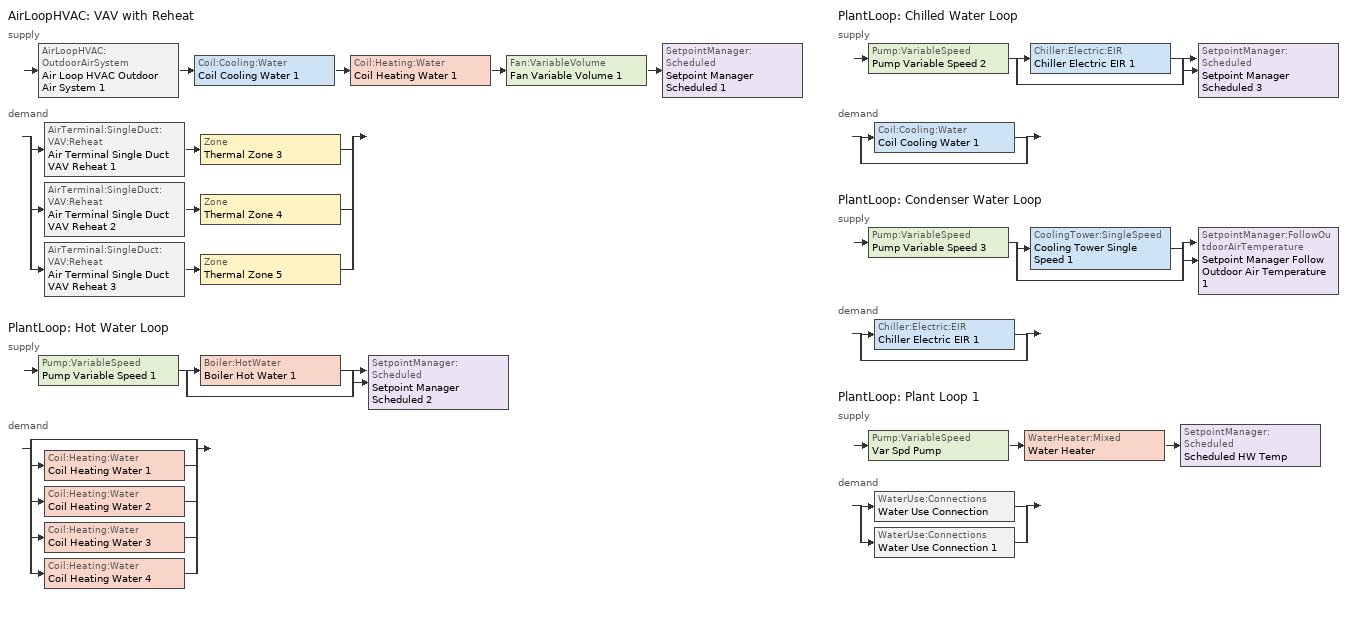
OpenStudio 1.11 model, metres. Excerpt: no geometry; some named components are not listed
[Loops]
AirLoopHVAC 'VAV with Reheat'
 supply: AirLoopHVAC:OutdoorAirSystem 'Air Loop HVAC Outdoor Air System 1' > Coil:Cooling:Water 'Coil Cooling Water 1' > Coil:Heating:Water 'Coil Heating Water 1' > Fan:VariableVolume 'Fan Variable Volume 1' > SetpointManager:Scheduled 'Setpoint Manager Scheduled 1'
 demand: split
  | AirTerminal:SingleDuct:VAV:Reheat 'Air Terminal Single Duct VAV Reheat 1' > Zone 'Thermal Zone 3'
  | AirTerminal:SingleDuct:VAV:Reheat 'Air Terminal Single Duct VAV Reheat 2' > Zone 'Thermal Zone 4'
  | AirTerminal:SingleDuct:VAV:Reheat 'Air Terminal Single Duct VAV Reheat 3' > Zone 'Thermal Zone 5'
PlantLoop 'Hot Water Loop'
 supply: Pump:VariableSpeed 'Pump Variable Speed 1' > split
  | Boiler:HotWater 'Boiler Hot Water 1'
  | bypass
  join > SetpointManager:Scheduled 'Setpoint Manager Scheduled 2'
 demand: split
  | bypass
  | Coil:Heating:Water 'Coil Heating Water 1'
  | Coil:Heating:Water 'Coil Heating Water 2'
  | Coil:Heating:Water 'Coil Heating Water 3'
  | Coil:Heating:Water 'Coil Heating Water 4'
PlantLoop 'Chilled Water Loop'
 supply: Pump:VariableSpeed 'Pump Variable Speed 2' > split
  | Chiller:Electric:EIR 'Chiller Electric EIR 1'
  | bypass
  join > SetpointManager:Scheduled 'Setpoint Manager Scheduled 3'
 demand: split
  | Coil:Cooling:Water 'Coil Cooling Water 1'
  | bypass
PlantLoop 'Condenser Water Loop'
 supply: Pump:VariableSpeed 'Pump Variable Speed 3' > split
  | CoolingTower:SingleSpeed 'Cooling Tower Single Speed 1'
  | bypass
  join > SetpointManager:FollowOutdoorAirTemperature 'Setpoint Manager Follow Outdoor Air Temperature 1'
 demand: split
  | Chiller:Electric:EIR 'Chiller Electric EIR 1'
  | bypass
PlantLoop 'Plant Loop 1'
 supply: Pump:VariableSpeed 'Var Spd Pump' > WaterHeater:Mixed 'Water Heater' > SetpointManager:Scheduled 'Scheduled HW Temp'
 demand: split
  | WaterUse:Connections 'Water Use Connection'
  | WaterUse:Connections 'Water Use Connection 1'
[Sizing:Zone] Zone Cooling Design Supply Air Temperature Input Method=SupplyAirTemperature; Zone Cooling Design Supply Air Temperature {C}=14; Zone Cooling Design Supply Air Temperature Difference {deltaC}=11.11; Zone Heating Design Supply Air Temperature Input Method=SupplyAirTemperature; Zone Heating Design Supply Air Temperature {C}=40; Zone Heating Design Supply Air Temperature Difference {deltaC}=11.11; Zone Cooling Design Supply Air Humidity Ratio {kg-H2O/kg-air}=0.0085; Zone Heating Design Supply Air Humidity Ratio {kg-H2O/kg-air}=0.008; Cooling Design Air Flow Method=DesignDay; Heating Design Air Flow Method=DesignDay; Account for Dedicated Outdoor Air System=No; Dedicated Outdoor Air System Control Strategy=NeutralSupplyAir; Dedicated Outdoor Air Low Setpoint Temperature for Design {C}=Autosize; Dedicated Outdoor Air High Setpoint Temperature for Design {C}=Autosize
Thermal Zone 3; Thermal Zone 4; Thermal Zone 5
[Zone equipment]
Thermal Zone 3: Air Terminal Single Duct VAV Reheat 1
Thermal Zone 4: Air Terminal Single Duct VAV Reheat 2
Thermal Zone 5: Air Terminal Single Duct VAV Reheat 3
[AirLoopHVAC]
VAV with Reheat: Availability Schedule=Always On Discrete; Design Supply Air Flow Rate {m3/s}=AutoSize
[Sizing:System]
VAV with Reheat: Type of Load to Size On=Sensible; Design Outdoor Air Flow Rate {m3/s}=Autosize; Minimum System Air Flow Ratio=0.3; Preheat Design Temperature {C}=7; Preheat Design Humidity Ratio {kg-H2O/kg-Air}=0.008; Precool Design Temperature {C}=12.8; Precool Design Humidity Ratio {kg-H2O/kg-Air}=0.008; Central Cooling Design Supply Air Temperature {C}=12.8; Central Heating Design Supply Air Temperature {C}=12.8; Sizing Option=NonCoincident; 100% Outdoor Air in Cooling=Yes; 100% Outdoor Air in Heating=Yes; Central Cooling Design Supply Air Humidity Ratio {kg-H2O/kg-Air}=0.0085; Central Heating Design Supply Air Humidity Ratio {kg-H2O/kg-Air}=0.008; Cooling Design Air Flow Method=DesignDay; Cooling Design Air Flow Rate {m3/s}=0; Heating Design Air Flow Method=DesignDay; Heating Design Air Flow Rate {m3/s}=0; System Outdoor Air Method=ZoneSum; Zone Maximum Outdoor Air Fraction=1; Cooling Supply Air Flow Rate Per Floor Area {m3/s-m2}=0.00996765; Cooling Fraction of Autosized Cooling Supply Air Flow Rate=1; Cooling Supply Air Flow Rate Per Unit Cooling Capacity {m3/s-W}=3.94755e-05; Heating Supply Air Flow Rate Per Floor Area {m3/s-m2}=0.00996765; Heating Fraction of Autosized Heating Supply Air Flow Rate=1; Heating Fraction of Autosized Cooling Supply Air Flow Rate=1; Heating Supply Air Flow Rate Per Unit Heating Capacity {m3/s-W}=3.15882e-05; Cooling Design Capacity Method=CoolingDesignCapacity; Cooling Design Capacity {W}=Autosize; Cooling Design Capacity Per Floor Area {W/m2}=234.7; Fraction of Autosized Cooling Design Capacity=1; Heating Design Capacity Method=HeatingDesignCapacity; Heating Design Capacity {W}=Autosize; Heating Design Capacity Per Floor Area {W/m2}=157; Fraction of Autosized Heating Design Capacity=1; Central Cooling Capacity Control Method=OnOff
[Fan:VariableVolume]
Fan Variable Volume 1: Availability Schedule=Always On Discrete; Fan Efficiency=0.6045; Pressure Rise {Pa}=500; Maximum Flow Rate {m3/s}=Autosize; Fan Power Minimum Flow Rate Input Method=FixedFlowRate; Fan Power Minimum Flow Fraction=0; Fan Power Minimum Air Flow Rate {m3/s}=0; Motor Efficiency=0.93; Motor In Airstream Fraction=1; Fan Power Coefficient 1=0.0407599; Fan Power Coefficient 2=0.088045; Fan Power Coefficient 3=-0.0729261; Fan Power Coefficient 4=0.94374; Fan Power Coefficient 5=0
[Coil:Heating:Water] Availability Schedule=Always On Discrete
Coil Heating Water 1; Coil Heating Water 2; Coil Heating Water 3; Coil Heating Water 4
[Coil:Cooling:Water]
Coil Cooling Water 1: Availability Schedule=Always On Discrete
[SetpointManager:Scheduled] Control Variable=Temperature
Name | Schedule
Setpoint Manager Scheduled 1 | Deck_Temperature
Setpoint Manager Scheduled 2 | Hot_Water_Temperature
Setpoint Manager Scheduled 3 | Chilled_Water_Temperature
Scheduled HW Temp | Water Heater Setpoint Temperature
[Controller:OutdoorAir]
Controller Outdoor Air 1: Minimum Outdoor Air Flow Rate {m3/s}=Autosize; Maximum Outdoor Air Flow Rate {m3/s}=Autosize; Economizer Control Type=NoEconomizer; Economizer Control Action Type=ModulateFlow; Economizer Maximum Limit Dry-Bulb Temperature {C}=28; Economizer Maximum Limit Enthalpy {J/kg}=64000; Economizer Minimum Limit Dry-Bulb Temperature {C}=-100; Lockout Type=NoLockout; Minimum Limit Type=FixedMinimum; Controller Mechanical Ventilation=Controller Mechanical Ventilation 1; High Humidity Control=No; Heat Recovery Bypass Control Type=BypassWhenOAFlowGreaterThanMinimum
[Controller:MechanicalVentilation]
Controller Mechanical Ventilation 1: Availability Schedule=Always On Discrete; System Outdoor Air Method=ZoneSum
[AirLoopHVAC:OutdoorAirSystem]
Air Loop HVAC Outdoor Air System 1: Controller=Controller Outdoor Air 1
[PlantLoop] Plant Loop Volume {m3}=Autocalculate; Load Distribution Scheme=Optimal
Name | Fluid Type
Hot Water Loop | Water
Chilled Water Loop; Condenser Water Loop; Plant Loop 1
[Sizing:Plant] Sizing Option=NonCoincident; Zone Timesteps in Averaging Window=1; Coincident Sizing Factor Mode=None
Name | Loop Type | Design Loop Exit Temperature {C} | Loop Design Temperature Difference {deltaC}
Hot Water Loop; Plant Loop 1 | Heating | 82 | 11
Chilled Water Loop | Cooling | 7.22 | 6.67
Condenser Water Loop | Condenser | 29.4 | 5.6
[Pump:VariableSpeed] Pump Control Type=Intermittent
Pump Variable Speed 1; Pump Variable Speed 2; Pump Variable Speed 3
[Boiler:HotWater]
Boiler Hot Water 1: Efficiency Curve Temperature Evaluation Variable=LeavingBoiler; Normalized Boiler Efficiency Curve=Boiler Efficiency; Water Outlet Upper Temperature Limit {C}=99; Boiler Flow Mode=ConstantFlow; Parasitic Electric Load {W}=0; Sizing Factor=1
[Controller:WaterCoil]
Name | Water Coil | Action
Controller Water Coil 1 | Coil Heating Water 1 | Normal
Controller Water Coil 2 | Coil Cooling Water 1 | Reverse
[Chiller:Electric:EIR]
Chiller Electric EIR 1: Reference Capacity {W}=Autosize; Reference COP {W/W}=5.5; Cooling Capacity Function of Temperature Curve=Curve Biquadratic 1; Electric Input to Cooling Output Ratio Function of Temperature Curve=Curve Biquadratic 2; Electric Input to Cooling Output Ratio Function of Part Load Ratio Curve=Curve Quadratic 1; Design Heat Recovery Water Flow Rate {m3/s}=0; Sizing Factor=1; Basin Heater Capacity {W/K}=0; Basin Heater Setpoint Temperature {C}=10
[AirTerminal:SingleDuct:VAV:Reheat] Availability Schedule=Always On Discrete; Maximum Air Flow Rate {m3/s}=Autocalculate; Zone Minimum Air Flow Input Method=Constant; Constant Minimum Air Flow Fraction=0.3; Fixed Minimum Air Flow Rate {m3/s}=0; Maximum Hot Water or Steam Flow Rate {m3/s}=Autocalculate; Minimum Hot Water or Steam Flow Rate {m3/s}=0; Convergence Tolerance=0.001; Damper Heating Action=Normal; Maximum Flow per Zone Floor Area During Reheat {m3/s-m2}=Autocalculate; Maximum Flow Fraction During Reheat=Autocalculate; Maximum Reheat Air Temperature {C}=35; Control For Outdoor Air=No
Name | Reheat Coil
Air Terminal Single Duct VAV Reheat 1 | Coil Heating Water 2
Air Terminal Single Duct VAV Reheat 2 | Coil Heating Water 3
Air Terminal Single Duct VAV Reheat 3 | Coil Heating Water 4
[CoolingTower:SingleSpeed]
Cooling Tower Single Speed 1: Design Water Flow Rate {m3/s}=autosize; Design Air Flow Rate {m3/s}=autosize; Fan Power at Design Air Flow Rate {W}=autosize; U-Factor Times Area Value at Design Air Flow Rate {W/K}=autosize; Air Flow Rate in Free Convection Regime {m3/s}=autosize; U-Factor Times Area Value at Free Convection Air Flow Rate {W/K}=autosize; Performance Input Method=UFactorTimesAreaAndDesignWaterFlowRate; Free Convection Capacity {W}=0
[SetpointManager:FollowOutdoorAirTemperature]
Setpoint Manager Follow Outdoor Air Temperature 1: Control Variable=Temperature; Reference Temperature Type=OutdoorAirWetBulb; Offset Temperature Difference {deltaC}=1.5; Maximum Setpoint Temperature {C}=80; Minimum Setpoint Temperature {C}=6
[WaterUse:Connections]
Name | Water Use Equipment Name 1 | Water Use Equipment Name 2
Water Use Connection | Guest Shower 1 | Guest Shower 2
Water Use Connection 1 | Guest Shower 3 | Guest Shower 4
[WaterUse:Equipment] Water Use Equipment Definition=Bedroom Sink Definition; Flow Rate Fraction Schedule=LargeHotel GuestRoom Equip
Name | Space
Guest Shower 1 | Space 101
Guest Shower 2 | Space 102
Guest Shower 3 | Space 201
Guest Shower 4 | Space 202
[WaterUse:Equipment:Definition]
Bedroom Sink Definition: Peak Flow Rate {m3/s}=2.831e-05; Target Temperature Schedule=Guest Hot Water
[WaterHeater:Mixed]
Water Heater: Tank Volume {m3}=0.3785; Setpoint Temperature Schedule=Water Heater Setpoint Temperature; Deadband Temperature Difference {deltaC}=2; Maximum Temperature Limit {C}=82.22; Heater Control Type=Cycle; Heater Maximum Capacity {W}=845000; Heater Fuel Type=NaturalGas; Heater Thermal Efficiency=0.8; Off Cycle Parasitic Fuel Consumption Rate {W}=20; Off Cycle Parasitic Fuel Type=NaturalGas; Off Cycle Parasitic Heat Fraction to Tank=0.8; On Cycle Parasitic Fuel Type=NaturalGas; Ambient Temperature Indicator=Schedule; Ambient Temperature Schedule=Water Heater Ambient Temperature; Off Cycle Loss Coefficient to Ambient Temperature {W/K}=6; On Cycle Loss Coefficient to Ambient Temperature {W/K}=6; Use Side Effectiveness=1; Source Side Effectiveness=1; Use Side Design Flow Rate {m3/s}=autosize; Source Side Design Flow Rate {m3/s}=autosize; Indirect Water Heating Recovery Time {hr}=1.5
[Schedule:Ruleset]
Name | Default Day Schedule | Summer Design Day Schedule | Winter Design Day Schedule
LargeHotel GuestRoom Equip | LargeHotel GuestRoom Equip Default Schedule | LargeHotel GuestRoom Equip Summer Design Day | LargeHotel GuestRoom Equip Winter Design Day
Deck_Temperature | Deck_Temperature_Default | Deck_Temperature_Summer_Design_Day | Deck_Temperature_Winter_Design_Day
Hot_Water_Temperature | Hot_Water_Temperature_Default | Hot_Water_Temperature_Summer_Design_Day | Hot_Water_Temperature_Winter_Design_Day
Chilled_Water_Temperature | Chilled_Water_Temperature_Default | Chilled_Water_Temperature_Summer_Design_Day | Chilled_Water_Temperature_Winter_Design_Day
Water Heater Setpoint Temperature | Water Heater Setpoint Temperature Default
Water Heater Ambient Temperature | Water Heater Ambient Temperature Default
Guest Hot Water | Schedule Day 1
[Schedule:Day]
LargeHotel GuestRoom Equip Default Schedule: 6, 0, 0.2, 7, 0, 0.62, 8, 0, 0.5, 10, 0, 0.43, 14, 0, 0.26, 19, 0, 0.51, 20, 0, 0.49, 21, 0, 0.66, 22, 0, 0.7, 23, 0, 0.35, 24, 0, 0.2
LargeHotel GuestRoom Equip Summer Design Day: 24, 0, 1
LargeHotel GuestRoom Equip Winter Design Day: 24, 0, 0
LargeHotel GuestRoom Equip Rule 1 Day Schedule: 6, 0, 0.2, 7, 0, 0.3, 8, 0, 0.62, 9, 0, 0.9, 10, 0, 0.62, 17, 0, 0.29, 18, 0, 0.43, 19, 0, 0.51, 20, 0, 0.49, 21, 0, 0.66, 22, 0, 0.7, 23, 0, 0.35, 24, 0, 0.2
Deck_Temperature_Default; Deck_Temperature_Summer_Design_Day; Deck_Temperature_Winter_Design_Day: 24, 0, 12.8
Hot_Water_Temperature_Default; Hot_Water_Temperature_Summer_Design_Day; Hot_Water_Temperature_Winter_Design_Day: 24, 0, 67
Chilled_Water_Temperature_Default; Chilled_Water_Temperature_Summer_Design_Day; Chilled_Water_Temperature_Winter_Design_Day: 24, 0, 6.7
Water Heater Setpoint Temperature Default: 24, 0, 60
Water Heater Ambient Temperature Default: 24, 0, 22
Schedule Day 1: 24, 0, 40
[Schedule:Rule]
LargeHotel GuestRoom Equip Rule 1: Schedule Ruleset=LargeHotel GuestRoom Equip; Rule Order=0; Day Schedule=LargeHotel GuestRoom Equip Rule 1 Day Schedule; Apply Sunday=Yes; Apply Monday=No; Apply Tuesday=No; Apply Wednesday=No; Apply Thursday=No; Apply Friday=No; Apply Saturday=No; Date Specification Type=DateRange; Start Month=1; Start Day=1; End Month=12; End Day=31
[Schedule:Constant]
Always On Discrete: Value=1
[Curve:Biquadratic]
Name | Coefficient1 Constant | Coefficient2 x | Coefficient3 x**2 | Coefficient4 y | Coefficient5 y**2 | Coefficient6 x*y | Minimum Value of x | Maximum Value of x | Minimum Value of y | Maximum Value of y | Input Unit Type for X | Input Unit Type for Y | Output Unit Type
Boiler Efficiency | 1 | 0 | 0 | 0 | 0 | 0 | 0 | 1 | 0 | 1 | Dimensionless | Dimensionless | Dimensionless
Curve Biquadratic 1 | 1.02152 | 0.0370359 | 0.000233248 | -0.00389405 | -6.52536e-05 | -0.000268045 | 5 | 10 | 24 | 35
Curve Biquadratic 2 | 0.701769 | -0.00452016 | 0.00053311 | -0.00549821 | 0.000544579 | -0.000729032 | 5 | 10 | 24 | 35
[Curve:Quadratic]
Curve Quadratic 1: Coefficient1 Constant=0.0636912; Coefficient2 x=0.584888; Coefficient3 x**2=0.352803; Minimum Value of x=0; Maximum Value of x=1
